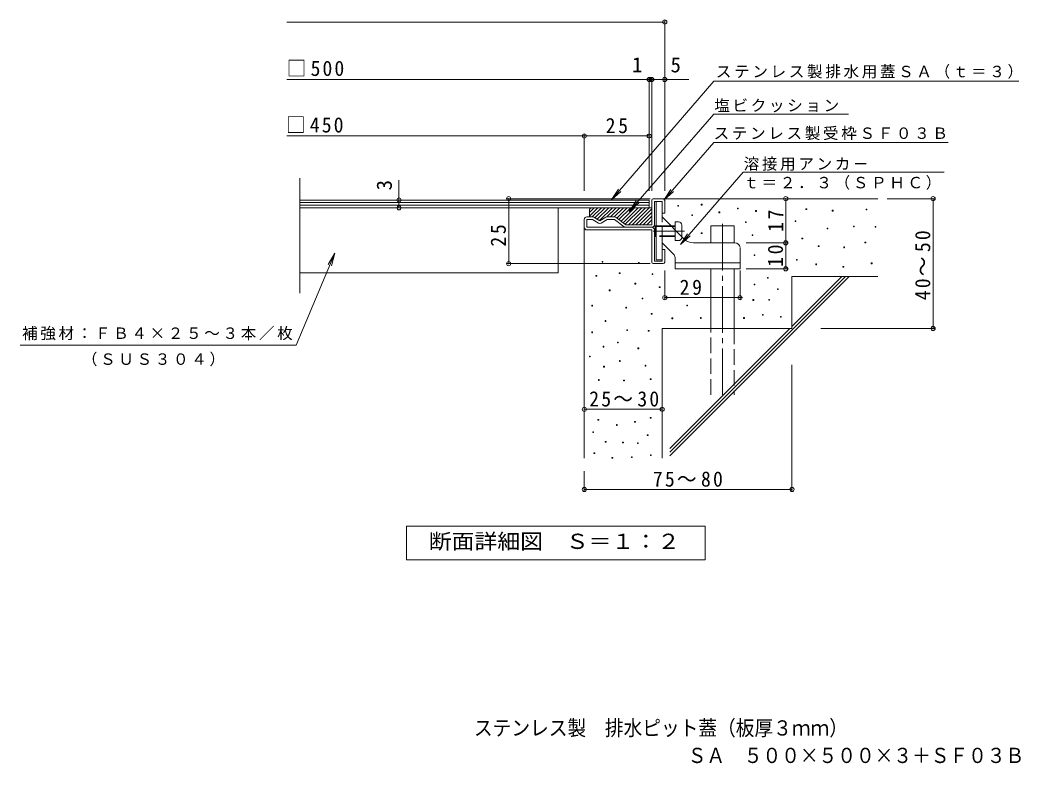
# Model space of a CAD drawing. Units: millimetres on the paper, enlarged 10 times, with parts at other scales. Extents: x -1645 to 1573, y -1377 to 1207.
# Drawn here: x -1645 to 281, y -1377 to 58 of the extents above; entities that cross this region are included whole.
import ezdxf
from ezdxf.enums import TextEntityAlignment as Align

# ---------------------------------------------------------------- set-up
doc = ezdxf.new("R2010")
doc.units = ezdxf.units.MM
doc.header["$LTSCALE"] = 10
doc.header["$PDMODE"] = 32
doc.header["$PDSIZE"] = 8
doc.linetypes.add('CHAIN2', pattern=[12, 9, -1, 1, -1])
doc.linetypes.add('DASHED3', pattern=[4, 3, -1])
for name, color, linetype, lineweight in [('D-0', 7, 'Continuous', 9), ('D-1', 2, 'Continuous', 9), ('D-2', 3, 'Continuous', 9), ('D-4', 7, 'Continuous', 9), ('D-5', 7, 'Continuous', 9), ('D-6', 6, 'Continuous', 9), ('D-9', 4, 'Continuous', 9), ('D-A', 3, 'Continuous', 9)]:
    doc.layers.add(name, color=color, linetype=linetype, lineweight=lineweight)
doc.layers.add('F-4_F-4ﾚｲﾔ', color=2, linetype='Continuous')
doc.styles.add('ＭＳ ゴシック', font='')
doc.styles.get('ＭＳ ゴシック').set_extended_font_data('MS Gothic')

msp = doc.modelspace()

# ---------------------------------------------------------------- linework, layer by layer
at = {"layer": 'D-0'}
for points in [[(-378.28, -300.89), (-378.28, -299.39), (-376.78, -299.39), (-376.78, -300.89)], [(-333.1, -298.59), (-333.1, -297.09), (-331.6, -297.09), (-331.6, -298.59)], [(-263.3, -306), (-263.3, -304.5), (-261.8, -304.5), (-261.8, -306)], [(-131.56, -307.3), (-131.56, -305.8), (-130.07, -305.8), (-130.07, -307.3)], [(-15.84, -307.98), (-15.84, -306.48), (-14.34, -306.48), (-14.34, -307.98)], [(-351.48, -318.54), (-351.48, -317.04), (-349.98, -317.04), (-349.98, -318.54)], [(-299.04, -313.27), (-299.04, -311.77), (-297.54, -311.77), (-297.54, -313.27)], [(-228.57, -310.69), (-228.57, -309.19), (-227.07, -309.19), (-227.07, -310.69)], [(-80.81, -310.01), (-80.81, -308.51), (-79.31, -308.51), (-79.31, -310.01)], [(-248.18, -332.27), (-248.18, -330.77), (-246.68, -330.77), (-246.68, -332.27)], [(-152.42, -330.33), (-152.42, -328.83), (-150.92, -328.83), (-150.92, -330.33)], [(-90.77, -344.4), (-90.77, -342.9), (-89.27, -342.9), (-89.27, -344.4)], [(-40.2, -340.47), (-40.2, -338.96), (-38.7, -338.96), (-38.7, -340.47)], [(1.58, -341.22), (1.58, -339.72), (3.08, -339.72), (3.08, -341.22)], [(-333.17, -353.56), (-333.17, -352.06), (-331.67, -352.06), (-331.67, -353.56)], [(-235.11, -357.11), (-235.11, -355.61), (-233.61, -355.61), (-233.61, -357.11)], [(-139.24, -363.79), (-139.24, -362.29), (-137.74, -362.29), (-137.74, -363.79)], [(-107.88, -378.36), (-107.88, -376.86), (-106.38, -376.86), (-106.38, -378.36)], [(-58.9, -380.71), (-58.9, -379.21), (-57.4, -379.21), (-57.4, -380.71)], [(-17.87, -371.6), (-17.87, -370.1), (-16.37, -370.1), (-16.37, -371.6)], [(-231.18, -395.68), (-231.18, -394.18), (-229.68, -394.18), (-229.68, -395.68)], [(-149.96, -405.01), (-149.96, -403.51), (-148.46, -403.51), (-148.46, -405.01)], [(-523.96, -408.81), (-523.96, -407.31), (-522.46, -407.31), (-522.46, -408.81)], [(-454.27, -410.94), (-454.27, -409.44), (-452.77, -409.44), (-452.77, -410.94)], [(-112.62, -413.55), (-112.62, -412.05), (-111.12, -412.05), (-111.12, -413.55)], [(-60.41, -418.28), (-60.41, -416.78), (-58.91, -416.78), (-58.91, -418.28)], [(-5.69, -411.52), (-5.69, -410.02), (-4.19, -410.02), (-4.19, -411.52)], [(-535.9, -435.81), (-535.9, -434.31), (-534.4, -434.31), (-534.4, -435.81)], [(-490.96, -430.29), (-490.96, -428.79), (-489.46, -428.79), (-489.46, -430.29)], [(-427.78, -432.26), (-427.78, -430.76), (-426.28, -430.76), (-426.28, -432.26)], [(-205.87, -439.32), (-205.87, -437.82), (-204.37, -437.82), (-204.37, -439.32)], [(-510.23, -463.45), (-510.23, -461.95), (-508.73, -461.95), (-508.73, -463.45)], [(-460.87, -450.62), (-460.87, -449.12), (-459.37, -449.12), (-459.37, -450.62)], [(-413.86, -457.56), (-413.86, -456.06), (-412.36, -456.06), (-412.36, -457.56)], [(-231.53, -452.52), (-231.53, -451.02), (-230.03, -451.02), (-230.03, -452.52)], [(-186.4, -461.48), (-186.4, -459.98), (-184.9, -459.98), (-184.9, -461.48)], [(-447.05, -479.25), (-447.05, -477.75), (-445.55, -477.75), (-445.55, -479.25)], [(-233.51, -482.14), (-233.51, -480.64), (-232.01, -480.64), (-232.01, -482.14)], [(-203.28, -482.06), (-203.28, -480.56), (-201.78, -480.56), (-201.78, -482.06)], [(-543.8, -493.07), (-543.8, -491.57), (-542.3, -491.57), (-542.3, -493.07)], [(-478.64, -497.02), (-478.64, -495.52), (-477.14, -495.52), (-477.14, -497.02)], [(-360.94, -492.88), (-360.94, -491.38), (-359.44, -491.38), (-359.44, -492.88)], [(-429.28, -508.87), (-429.28, -507.37), (-427.78, -507.37), (-427.78, -508.87)], [(-389.52, -517.51), (-389.52, -516.01), (-388.02, -516.01), (-388.02, -517.51)], [(-334.5, -516.77), (-334.5, -515.27), (-333, -515.27), (-333, -516.77)], [(-251.56, -516.77), (-251.56, -515.27), (-250.06, -515.27), (-250.06, -516.77)], [(-215.16, -510.76), (-215.16, -509.26), (-213.66, -509.26), (-213.66, -510.76)], [(-180.48, -514.79), (-180.48, -513.29), (-178.98, -513.29), (-178.98, -514.79)], [(-518.13, -522.69), (-518.13, -521.19), (-516.63, -521.19), (-516.63, -522.69)], [(-476.67, -540.46), (-476.67, -538.96), (-475.17, -538.96), (-475.17, -540.46)], [(-543.95, -544.41), (-543.95, -542.91), (-542.45, -542.91), (-542.45, -544.41)], [(-435.2, -541.62), (-435.2, -540.12), (-433.7, -540.12), (-433.7, -541.62)], [(-522.08, -572.06), (-522.08, -570.56), (-520.58, -570.56), (-520.58, -572.06)], [(-494.44, -564.16), (-494.44, -562.66), (-492.94, -562.66), (-492.94, -564.16)], [(-454.95, -575.19), (-454.95, -573.69), (-453.45, -573.69), (-453.45, -575.19)], [(-548.28, -591.05), (-548.28, -589.55), (-546.78, -589.55), (-546.78, -591.05)], [(-521.09, -610.56), (-521.09, -609.06), (-519.59, -609.06), (-519.59, -610.56)], [(-490.49, -599.7), (-490.49, -598.2), (-488.99, -598.2), (-488.99, -599.7)], [(-441.12, -608.75), (-441.12, -607.25), (-439.62, -607.25), (-439.62, -608.75)], [(-530.97, -636.23), (-530.97, -634.73), (-529.47, -634.73), (-529.47, -636.23)], [(-431.36, -634.79), (-431.36, -633.29), (-429.86, -633.29), (-429.86, -634.79)], [(-482.59, -637.22), (-482.59, -635.72), (-481.09, -635.72), (-481.09, -637.22)], [(-531.95, -713.07), (-531.95, -711.56), (-530.45, -711.56), (-530.45, -713.07)], [(-431.25, -709.12), (-431.25, -707.62), (-429.75, -707.62), (-429.75, -709.12)], [(-496.41, -722.94), (-496.41, -721.44), (-494.91, -721.44), (-494.91, -722.94)], [(-461.56, -716.78), (-461.56, -715.28), (-460.06, -715.28), (-460.06, -716.78)], [(-542.06, -736.76), (-542.06, -735.26), (-540.56, -735.26), (-540.56, -736.76)], [(-437.17, -742.68), (-437.17, -741.18), (-435.67, -741.18), (-435.67, -742.68)], [(-518.01, -755.34), (-518.01, -753.84), (-516.51, -753.84), (-516.51, -755.34)], [(-484.56, -756.51), (-484.56, -755.01), (-483.06, -755.01), (-483.06, -756.51)], [(-456.09, -758.13), (-456.09, -756.63), (-454.59, -756.63), (-454.59, -758.13)], [(-539.85, -777.06), (-539.85, -775.56), (-538.35, -775.56), (-538.35, -777.06)], [(-505.12, -786.35), (-505.12, -784.85), (-503.62, -784.85), (-503.62, -786.35)], [(-467.49, -784.85), (-467.49, -783.34), (-465.99, -783.34), (-465.99, -784.85)], [(-430.9, -780.9), (-430.9, -779.4), (-429.4, -779.4), (-429.4, -780.9)]]:
    msp.add_lwpolyline(points, close=True, dxfattribs=at)
at = {"layer": 'D-1'}
for p, q in [((-425.41, -286.35), (-406.41, -286.35)), ((-428.41, -289.35), (-428.41, -336.35)), ((-408.41, -291.35), (-423.41, -291.35)), ((-423.41, -336.35), (-423.41, -291.35)), ((-403.41, -289.35), (-403.41, -313.85)), ((-558.41, -341.35), (-558.41, -326.35)), ((-542.74, -321.35), (-553.41, -321.35)), ((-553.41, -341.35), (-553.41, -326.35)), ((-542.74, -326.35), (-553.41, -326.35)), ((-530.91, -333.19), (-542.74, -326.35)), ((-540.24, -322.02), (-528.41, -328.85)), ((-516.58, -322.02), (-528.41, -328.85)), ((-525.91, -333.19), (-514.08, -326.35)), ((-500.06, -321.35), (-514.08, -321.35)), ((-500.08, -326.35), (-514.08, -326.35)), ((-481.41, -340.35), (-500.08, -326.35)), ((-497.09, -322.34), (-478.41, -336.35)), ((-553.41, -341.35), (-428.41, -341.35)), ((-553.41, -346.35), (-428.41, -346.35)), ((-428.41, -336.35), (-478.41, -336.35)), ((-428.41, -408.35), (-428.41, -346.35)), ((-423.41, -346.35), (-423.41, -406.35)), ((-403.41, -383.85), (-408.41, -383.85)), ((-408.41, -406.35), (-408.41, -383.85)), ((-403.41, -408.35), (-403.41, -383.85)), ((-425.41, -411.35), (-406.41, -411.35)), ((-408.41, -406.35), (-423.41, -406.35))]:
    msp.add_line(p, q, dxfattribs=at)
msp.add_lwpolyline([(-403.41, -313.85), (-408.41, -313.85), (-408.41, -291.35)], dxfattribs=at)
for centre, radius, start, end in [((-425.41, -289.35), 3, 90, 180), ((-406.41, -289.35), 3, 0, 90), ((-553.41, -326.35), 5, 90, 180), ((-542.74, -326.35), 5, 59.99997, 90), ((-514.08, -326.35), 5, 90, 120.00003), ((-500.06, -326.3), 4.95, 53.12967, 90), ((-553.41, -341.35), 5, 180, 270), ((-528.41, -328.85), 5, 239.99997, 300.00003), ((-478.41, -336.35), 5, 233.13025, 270), ((-428.41, -336.35), 5, 270, 0), ((-428.41, -346.35), 5, 0, 90), ((-425.41, -408.35), 3, 180, 270), ((-406.41, -408.35), 3, 270, 0)]:
    msp.add_arc(centre, radius, start, end, dxfattribs=at)
at = {"layer": 'D-2'}
for p, q in [((-1106.08, -468.17), (-1106.08, -246.93)), ((-433.41, -288.85), (-1106.08, -288.85)), ((-433.41, -293.85), (-1106.08, -293.85)), ((-433.41, -298.85), (-1106.08, -298.85)), ((-433.41, -303.85), (-1106.08, -303.85)), ((-433.41, -288.85), (-433.41, -303.85))]:
    msp.add_line(p, q, dxfattribs=at)
at = {"layer": 'D-2', "color": 6}
for p, q in [((-608.41, -303.85), (-608.41, -428.85)), ((-608.41, -428.85), (-1106.08, -428.85))]:
    msp.add_line(p, q, dxfattribs=at)
at = {"layer": 'D-4'}
for p, q in [((-1131.08, 54.01), (-403.41, 54.01)), ((-403.41, -270.9), (-403.41, 57.01)), ((-1131.08, -56.68), (-356.87, -56.68)), ((-433.41, -270.9), (-433.41, -53.68)), ((-428.41, -270.9), (-428.41, -53.68)), ((-1131.08, -165.44), (-558.41, -165.44)), ((-558.41, -270.9), (-558.41, -162.44)), ((-558.41, -165.44), (-433.41, -165.44)), ((-915.14, -250.83), (-915.14, -303.85)), ((-431.56, -286.35), (-706.89, -286.35)), ((-703.89, -411.36), (-703.89, -286.35)), ((-170.36, -371.35), (-170.36, -286.35)), ((25.09, -286.36), (116.27, -286.36)), ((113.27, -536.36), (113.27, -286.35)), ((-246.58, -371.35), (-167.36, -371.35)), ((-170.36, -421.36), (-170.36, -371.35)), ((-1038.66, -391.29), (-1051.25, -412.88)), ((-1038.66, -391.29), (-1045.23, -415.41)), ((-431.56, -411.36), (-706.89, -411.36)), ((-246.58, -421.36), (-167.36, -421.36)), ((-403.41, -424.32), (-403.41, -479.89)), ((-258.41, -424.32), (-258.41, -479.89)), ((-403.41, -476.89), (-253.41, -476.89)), ((-102.63, -536.36), (116.27, -536.36)), ((-158.41, -606.23), (-158.41, -849.44)), ((-558.41, -691.97), (-408.41, -691.97)), ((-558.41, -811.36), (-558.41, -849.44)), ((-558.41, -846.44), (-158.41, -846.44))]:
    msp.add_line(p, q, dxfattribs=at)
for p in [(-403.41, 54.01), (-433.41, -56.68), (-428.41, -56.68), (-403.41, -56.68), (-558.41, -165.44), (-433.41, -165.44), (-915.14, -288.85), (-703.89, -286.35), (-170.36, -286.35), (113.27, -286.35), (-915.14, -303.85), (-170.36, -371.35), (-703.89, -411.36), (-170.36, -421.36), (-403.41, -476.89), (-258.41, -476.89), (113.27, -536.36), (-558.41, -691.97), (-408.41, -691.97), (-558.41, -846.44), (-158.41, -846.44)]:
    msp.add_point(p, dxfattribs=at)
at = {"layer": 'D-5'}
for p, q in [((-308.89, -60.11), (278.23, -60.11)), ((-308.89, -123.44), (-49.5, -123.44)), ((-308.89, -178.31), (142.08, -178.31)), ((-373.39, -374.53), (-252.3, -235.41)), ((-252.3, -235.41), (134.4, -235.41)), ((-506.4, -288.86), (-487.73, -272.23)), ((-405.36, -289.15), (-386.63, -272.6)), ((-472.19, -311.07), (-453.45, -294.51)), ((-373.39, -374.53), (-359.58, -353.69)), ((-373.39, -374.53), (-354.66, -357.98))]:
    msp.add_line(p, q, dxfattribs=at)
for points in [[(-308.89, -60.11), (-506.4, -288.86), (-492.67, -267.96)], [(-308.89, -123.44), (-472.19, -311.07), (-458.38, -290.23)], [(-308.89, -178.31), (-405.36, -289.15), (-391.55, -268.31)], [(-1644.88, -568.57), (-1113.03, -568.57), (-1038.66, -391.29)]]:
    msp.add_lwpolyline(points, dxfattribs=at)
at = {"layer": 'D-5', "color": 2}
msp.add_lwpolyline([(-900.41, -982.3), (-900.41, -917.3), (-325.4, -917.3), (-325.4, -982.3)], close=True, dxfattribs=at)
at = {"layer": 'D-6'}
for p, q in [((-408.41, -286.36), (6.59, -286.36)), ((-558.41, -341.35), (-558.41, -786.35)), ((-314.91, -338.86), (-269.91, -338.86)), ((-314.91, -371.35), (-314.91, -338.86)), ((-269.91, -371.35), (-269.91, -338.86)), ((-314.91, -536.36), (-314.91, -421.36)), ((-269.91, -536.36), (-269.91, -421.36)), ((-393.41, -781.5), (-48.26, -436.36)), ((-393.41, -774.43), (-55.33, -436.36)), ((-158.41, -436.36), (6.59, -436.36)), ((-158.41, -436.36), (-158.41, -536.36)), ((-158.41, -532.36), (-62.4, -436.36)), ((-408.41, -536.36), (-408.41, -786.35)), ((-408.41, -536.36), (-158.41, -536.36)), ((-393.41, -767.36), (-162.4, -536.36))]:
    msp.add_line(p, q, dxfattribs=at)
at = {"layer": 'D-6', "linetype": 'CHAIN2'}
msp.add_line((-292.41, -334.78), (-292.41, -663.86), dxfattribs=at)
at = {"layer": 'D-6', "linetype": 'DASHED3'}
for p, q in [((-314.91, -663.86), (-314.91, -536.36)), ((-269.91, -536.36), (-269.91, -663.86))]:
    msp.add_line(p, q, dxfattribs=at)
at = {"layer": 'D-9'}
for p, q in [((-539.6, -303.85), (-548.41, -312.67)), ((-532.53, -303.85), (-548.41, -319.74)), ((-543.41, -303.85), (-428.41, -303.85)), ((-525.45, -303.85), (-542.95, -321.35)), ((-518.38, -303.85), (-537.9, -323.37)), ((-511.31, -303.85), (-533.42, -325.96)), ((-504.24, -303.85), (-528.94, -328.55)), ((-497.17, -303.85), (-514.67, -321.35)), ((-490.1, -303.85), (-507.6, -321.35)), ((-483.03, -303.85), (-500.53, -321.35)), ((-475.96, -303.85), (-495.58, -323.48)), ((-468.89, -303.85), (-491.54, -326.51)), ((-461.81, -303.85), (-487.5, -329.54)), ((-454.74, -303.85), (-483.46, -332.57)), ((-447.67, -303.85), (-479.42, -335.6)), ((-440.6, -303.85), (-473.1, -336.35)), ((-433.53, -303.85), (-466.03, -336.35)), ((-428.41, -305.81), (-458.96, -336.35)), ((-548.41, -308.86), (-548.41, -321.35)), ((-428.41, -312.88), (-451.89, -336.35)), ((-428.41, -319.95), (-444.82, -336.35)), ((-428.41, -327.02), (-437.75, -336.35))]:
    msp.add_line(p, q, dxfattribs=at)
msp.add_arc((-543.41, -308.86), 5, 90, 180, dxfattribs=at)
at = {"layer": 'D-A'}
for p, q in [((-419.91, -291.36), (-419.91, -403.86)), ((-419.91, -291.36), (-408.41, -291.36)), ((-408.41, -321.35), (-408.41, -291.36)), ((-408.41, -321.35), (-365.73, -364.03)), ((-422.16, -338.85), (-423.41, -340.11)), ((-419.91, -340.11), (-423.41, -340.11)), ((-419.91, -338.85), (-422.16, -338.85)), ((-383.41, -338.85), (-390.91, -338.85)), ((-383.41, -340.11), (-389.66, -340.11)), ((-383.41, -346.36), (-383.41, -330.86)), ((-376.91, -330.86), (-383.41, -330.86)), ((-370.41, -337.36), (-370.41, -359.36)), ((-422.16, -358.85), (-423.41, -357.61)), ((-419.91, -357.61), (-423.41, -357.61)), ((-419.91, -358.85), (-422.16, -358.85)), ((-386.34, -393.43), (-408.41, -371.35)), ((-408.41, -403.86), (-408.41, -371.35)), ((-348.06, -371.35), (-268.41, -371.35)), ((-258.41, -381.36), (-258.41, -421.36)), ((-408.41, -403.86), (-419.91, -403.86)), ((-383.41, -421.36), (-383.41, -400.5)), ((-258.41, -409.86), (-383.41, -409.86)), ((-258.41, -421.36), (-383.41, -421.36))]:
    msp.add_line(p, q, dxfattribs=at)
at = {"layer": 'D-A', "linetype": 'DASHED3'}
for p, q in [((-408.41, -371.35), (-408.41, -321.35)), ((-422.16, -338.85), (-422.16, -358.85)), ((-390.91, -338.85), (-419.91, -338.85)), ((-419.91, -340.11), (-389.66, -340.11)), ((-383.41, -366.85), (-383.41, -346.36)), ((-383.41, -357.61), (-419.91, -357.61)), ((-383.41, -358.85), (-419.91, -358.85)), ((-370.41, -360.36), (-370.41, -359.36)), ((-376.91, -366.85), (-383.41, -366.85))]:
    msp.add_line(p, q, dxfattribs=at)
at = {"layer": 'D-A', "linetype": 'CHAIN2'}
msp.add_line((-365.42, -348.86), (-425.83, -348.86), dxfattribs=at)
at = {"layer": 'D-A'}
for centre, radius, start, end in [((-376.91, -337.36), 6.5, 0, 90), ((-348.06, -346.36), 25, 225, 270), ((-268.41, -381.36), 10, 7.01646, 90), ((-393.41, -400.5), 10, 7.01646, 45)]:
    msp.add_arc(centre, radius, start, end, dxfattribs=at)
at = {"layer": 'D-A', "linetype": 'DASHED3'}
msp.add_arc((-376.91, -360.36), 6.5, 270, 0, dxfattribs=at)

# ---------------------------------------------------------------- texts
at = {"layer": 'D-4', "color": 2, "style": 'ＭＳ ゴシック'}
for s, p in [('1', (-466.36, -51.68)), ('5', (-392.3, -51.68))]:
    msp.add_text(s, height=29.33, dxfattribs=at).set_placement(p, align=Align.BOTTOM_LEFT)
msp.add_text('3', height=29.33, rotation=90, dxfattribs=at).set_placement((-920.14, -270.23), align=Align.BOTTOM_LEFT)
at = {"layer": 'D-4', "color": 2, "char_height": 29.33, "attachment_point": 7, "style": 'ＭＳ ゴシック'}
for s, insert in [('\\T1.21;\\W0.95;□500', (-1131.35, -50.57)), ('\\T1.21;\\W0.95;□450', (-1132.77, -159.51)), ('\\T1.27;\\W0.95;25', (-517.16, -160.44)), ('\\T1.22;\\W0.95;25～30', (-548.81, -686.97)), ('\\T1.22;\\W0.95;75～80', (-426.28, -841.44))]:
    msp.add_mtext(s, dxfattribs=dict(at, insert=insert))
for s, insert, rotation in [('\\T1.27;\\W0.95;17', (-175.36, -350.1), 90), ('\\T1.27;\\W0.95;25', (-708.89, -378.56), 90), ('\\T1.22;\\W0.95;40～50', (108.27, -481.87), 90), ('\\T1.27;\\W0.95;10', (-175.36, -417.6), 90), ('\\T1.27;\\W0.95;29', (-374.77, -471.89), 0.001)]:
    msp.add_mtext(s, dxfattribs=dict(at, insert=insert, rotation=rotation))
at = {"layer": 'D-5', "color": 2, "style": 'ＭＳ ゴシック', "width": 1.1}
msp.add_text('断面詳細図\u3000Ｓ＝１：２', height=29.33, dxfattribs=at).set_placement((-857.91, -969.8), align=Align.BOTTOM_LEFT)
at = {"layer": 'D-5', "char_height": 21.99, "attachment_point": 7, "style": 'ＭＳ ゴシック'}
for s, insert in [('\\T1.17;ステンレス製排水用蓋ＳＡ（ｔ＝３）', (-304.95, -55.12)), ('\\T1.17;塩ビクッション', (-308.05, -119.92)), ('\\T1.17;ステンレス製受枠ＳＦ０３Ｂ', (-309.25, -173.55)), ('\\T1.17;溶接用アンカ－', (-251.47, -232.6)), ('\\T1.17;ｔ＝２．３（ＳＰＨＣ）', (-251.86, -269.17)), ('\\T1.17;補強材：ＦＢ４×２５～３本／枚', (-1640.89, -559.09)), ('\\T1.17;（ＳＵＳ３０４）', (-1525.73, -609.21))]:
    msp.add_mtext(s, dxfattribs=dict(at, insert=insert))
at = {"layer": 'F-4_F-4ﾚｲﾔ', "style": 'ＭＳ ゴシック', "width": 0.9}
for s, p in [('ステンレス製\u3000排水ピット蓋（板厚３ｍｍ）', (-770.75, -1329.34)), ('ＳＡ\u3000５００×５００×３＋ＳＦ０３Ｂ（四方枠）', (-359.16, -1382.23))]:
    msp.add_text(s, height=29.33, dxfattribs=at).set_placement(p, align=Align.BOTTOM_LEFT)

doc.saveas('drawing.dxf')
